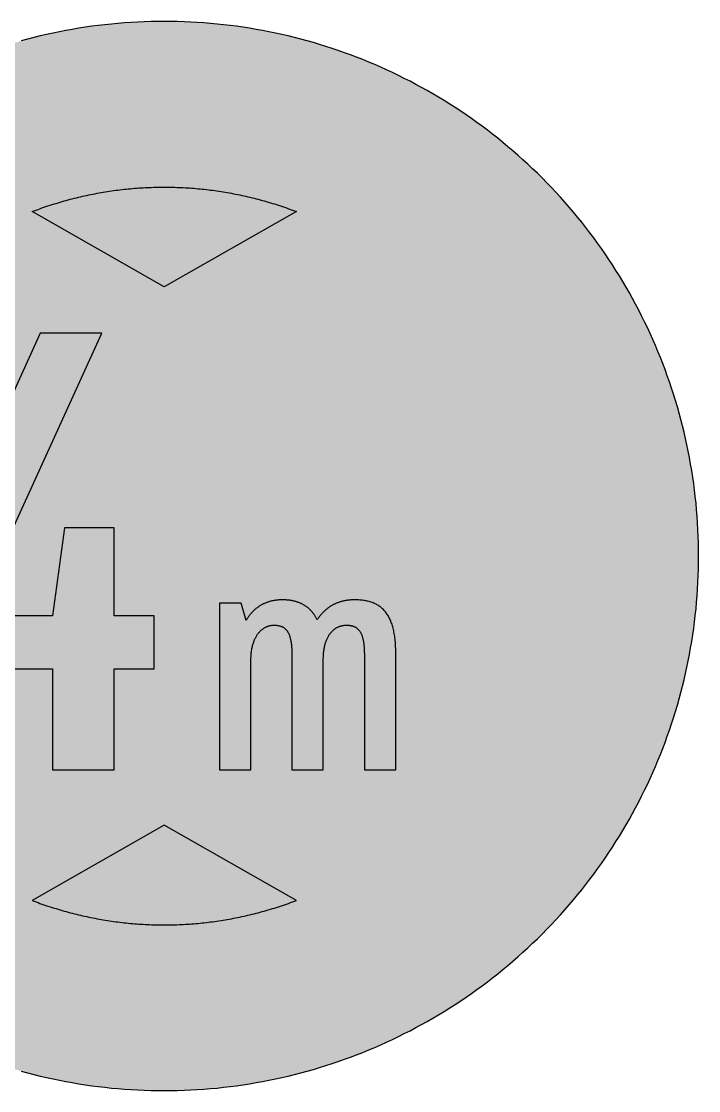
# Model space of a CAD drawing. Header units: millimetres. Extents: x 0 to 212, y 0 to 212.
# Drawn here: x 77.6 to 211.7, y 0.1 to 211.7 of the extents above; entities that cross this region are included whole.
import ezdxf

# ---------------------------------------------------------------- set-up
doc = ezdxf.new("R2010")
doc.units = ezdxf.units.MM

msp = doc.modelspace()

# ---------------------------------------------------------------- hatches: boundary and pattern name
for color, points in [(254, [(211.7189, 105.8869), (211.709, 107.2007), (211.6861, 108.5139), (211.6455, 109.8245), (211.5871, 111.1326), (211.5134, 112.4407), (211.4245, 113.7437), (211.3204, 115.0468), (211.201, 116.3447), (211.0638, 117.6426), (210.9114, 118.9355), (210.7413, 120.2258), (210.5584, 121.5136), (210.3577, 122.7988), (210.1418, 124.079), (209.9107, 125.3566), (209.6643, 126.6292), (209.4027, 127.8992), (209.1258, 129.1641), (208.8337, 130.4239), (208.5264, 131.6812), (208.2038, 132.936), (207.866, 134.1831), (207.5104, 135.4277), (207.1421, 136.6647), (206.7611, 137.8991), (206.3623, 139.1285), (205.9483, 140.3502), (205.5216, 141.5694), (205.0771, 142.781), (204.6199, 143.9901), (204.1474, 145.1915), (203.6623, 146.3853), (203.1619, 147.574), (202.6463, 148.7576), (202.1154, 149.9362), (201.5693, 151.1046), (201.0105, 152.2705), (200.439, 153.4262), (199.8523, 154.5768), (199.2503, 155.7198), (198.6356, 156.8577), (198.0057, 157.9855), (197.3605, 159.1081), (196.7052, 160.2232), (196.0321, 161.3281), (195.3489, 162.4279), (194.6504, 163.5176), (193.9366, 164.6022), (193.2102, 165.6766), (192.471, 166.7434), (191.7167, 167.8), (190.9521, 168.849), (190.1698, 169.8904), (189.3773, 170.9217), (188.5696, 171.9428), (187.7517, 172.9562), (186.9161, 173.9621), (186.0702, 174.9552), (185.2117, 175.9407), (184.338, 176.9161), (183.454, 177.8838), (182.5549, 178.8389), (181.643, 179.7837), (180.721, 180.7185), (179.7837, 181.643), (178.8389, 182.5549), (177.8838, 183.454), (176.9161, 184.338), (175.9407, 185.2117), (174.9552, 186.0702), (173.9621, 186.9161), (172.9562, 187.7492), (171.9428, 188.5696), (170.9217, 189.3773), (169.8904, 190.1698), (168.849, 190.9496), (167.8, 191.7167), (166.7408, 192.471), (165.6766, 193.2102), (164.6022, 193.9366), (163.5176, 194.6504), (162.4279, 195.3489), (161.3281, 196.0321), (160.2232, 196.7052), (159.1081, 197.3631), (157.9855, 198.0057), (156.8577, 198.6356), (155.7198, 199.2503), (154.5768, 199.8523), (153.4262, 200.439), (152.2705, 201.0131), (151.1046, 201.5719), (149.9362, 202.1154), (148.7576, 202.6463), (147.574, 203.1619), (146.3853, 203.6623), (145.1889, 204.15), (143.9875, 204.6199), (142.781, 205.0796), (141.5694, 205.5216), (140.3502, 205.9483), (139.1285, 206.3623), (137.8991, 206.7611), (136.6647, 207.1446), (135.4252, 207.5129), (134.1831, 207.866), (132.9334, 208.2038), (131.6812, 208.5264), (130.4239, 208.8337), (129.1641, 209.1284), (127.8966, 209.4052), (126.6292, 209.6668), (125.3541, 209.9132), (124.0765, 210.1444), (122.7963, 210.3603), (121.5136, 210.5584), (120.2258, 210.7438), (118.9355, 210.9114), (117.6401, 211.0638), (116.3447, 211.201), (115.0468, 211.3229), (113.7437, 211.4271), (112.4382, 211.516), (111.1326, 211.5896), (109.8245, 211.6455), (108.5113, 211.6861), (107.1982, 211.7115), (105.885, 211.7192), (104.5693, 211.7115), (103.2561, 211.6861), (101.9454, 211.6455), (100.6373, 211.5896), (99.3292, 211.516), (98.0262, 211.4271), (96.7232, 211.3229), (95.4253, 211.201), (94.1273, 211.0638), (92.8345, 210.9114), (91.5441, 210.7438), (90.2564, 210.5584), (88.9711, 210.3603), (87.691, 210.1444), (86.4133, 209.9132), (85.1408, 209.6668), (83.8708, 209.4052), (82.6059, 209.1284), (81.346, 208.8337), (80.0887, 208.5264), (78.834, 208.2038), (77.5868, 207.866), (76.3422, 207.5129), (75.1053, 207.1446), (73.8708, 206.7611), (72.6415, 206.3623), (71.4197, 205.9483), (70.2005, 205.5216), (68.9889, 205.0796), (67.7799, 204.6199), (66.5785, 204.15), (65.3847, 203.6623), (64.196, 203.1619), (63.0123, 202.6463), (61.8338, 202.1154), (60.6628, 201.5719), (59.4995, 201.0131), (58.3438, 200.439), (57.1932, 199.8523), (56.0502, 199.2503), (54.9123, 198.6356), (53.7845, 198.0057), (52.6618, 197.3631), (51.5468, 196.7052), (50.4419, 196.0321), (49.342, 195.3489), (48.2524, 194.6504), (47.1678, 193.9366), (46.0934, 193.2102), (45.0266, 192.471), (43.9699, 191.7167), (42.9209, 190.9496), (41.8795, 190.1698), (40.8483, 189.3773), (39.8272, 188.5696), (38.8137, 187.7492), (37.8079, 186.9161), (36.8148, 186.0702), (35.8292, 185.2117), (34.8539, 184.338), (33.8861, 183.454), (32.9311, 182.5549), (31.9862, 181.643), (31.049, 180.7185), (30.1269, 179.7837), (29.2151, 178.8389), (28.3159, 177.8838), (27.432, 176.9161), (26.5582, 175.9407), (25.6997, 174.9552), (24.8539, 173.9621), (24.0208, 172.9562), (23.2004, 171.9428), (22.3926, 170.9217), (21.6002, 169.8904), (20.8204, 168.849), (20.0533, 167.8), (19.2989, 166.7434), (18.5598, 165.6766), (17.8333, 164.6022), (17.1196, 163.5176), (16.4211, 162.4279), (15.7378, 161.3281), (15.0647, 160.2232), (14.4069, 159.1081), (13.7643, 157.9855), (13.1343, 156.8577), (12.5197, 155.7198), (11.9177, 154.5768), (11.3309, 153.4262), (10.7569, 152.2705), (10.1981, 151.1046), (9.6545, 149.9362), (9.1237, 148.7576), (8.6081, 147.574), (8.1077, 146.3853), (7.62, 145.1915), (7.1501, 143.9901), (6.6904, 142.781), (6.2484, 141.5694), (5.8217, 140.3502), (5.4077, 139.1285), (5.0089, 137.8991), (4.6253, 136.6647), (4.257, 135.4277), (3.904, 134.1831), (3.5662, 132.936), (3.2436, 131.6812), (2.9362, 130.4239), (2.6416, 129.1641), (2.3647, 127.8992), (2.1031, 126.6292), (1.8567, 125.3566), (1.6256, 124.079), (1.4097, 122.7988), (1.2116, 121.5136), (1.0262, 120.2258), (0.8585, 118.9355), (0.7061, 117.6426), (0.569, 116.3447), (0.447, 115.0468), (0.3429, 113.7437), (0.254, 112.4407), (0.1803, 111.1326), (0.1245, 109.8245), (0.0838, 108.5139), (0.0584, 107.2007), (0.0508, 105.885), (0.0584, 104.5718), (0.0838, 103.2586), (0.1245, 101.9454), (0.1803, 100.6373), (0.254, 99.3318), (0.3429, 98.0262), (0.447, 96.7232), (0.569, 95.4253), (0.7061, 94.1299), (0.8585, 92.8345), (1.0262, 91.5441), (1.2116, 90.2564), (1.4097, 88.9737), (1.6256, 87.6935), (1.8567, 86.4159), (2.1031, 85.1408), (2.3647, 83.8733), (2.6416, 82.6059), (2.9362, 81.346), (3.2436, 80.0887), (3.5662, 78.8365), (3.904, 77.5868), (4.257, 76.3448), (4.6253, 75.1053), (5.0089, 73.8708), (5.4077, 72.6415), (5.8217, 71.4197), (6.2484, 70.2005), (6.6904, 68.9889), (7.1501, 67.7824), (7.62, 66.581), (8.1077, 65.3847), (8.6081, 64.196), (9.1237, 63.0123), (9.6545, 61.8338), (10.1981, 60.6654), (10.7569, 59.4995), (11.3309, 58.3438), (11.9177, 57.1932), (12.5197, 56.0502), (13.1343, 54.9123), (13.7643, 53.7845), (14.4069, 52.6618), (15.0647, 51.5468), (15.7378, 50.4419), (16.4211, 49.342), (17.1196, 48.2524), (17.8333, 47.1678), (18.5598, 46.0934), (19.2989, 45.0291), (20.0533, 43.9699), (20.8204, 42.9209), (21.6002, 41.8795), (22.3926, 40.8483), (23.2004, 39.8272), (24.0208, 38.8137), (24.8539, 37.8079), (25.6997, 36.8148), (26.5582, 35.8292), (27.432, 34.8539), (28.3159, 33.8861), (29.2151, 32.9311), (30.1269, 31.9862), (31.049, 31.049), (31.9862, 30.1269), (32.9311, 29.2151), (33.8861, 28.3159), (34.8539, 27.432), (35.8292, 26.5582), (36.8148, 25.6997), (37.8079, 24.8539), (38.8137, 24.0182), (39.8272, 23.2004), (40.8483, 22.3926), (41.8795, 21.6002), (42.9209, 20.8178), (43.9699, 20.0533), (45.0266, 19.2989), (46.0934, 18.5598), (47.1678, 17.8333), (48.2524, 17.1196), (49.342, 16.4211), (50.4419, 15.7378), (51.5468, 15.0647), (52.6618, 14.4094), (53.7845, 13.7643), (54.9123, 13.1343), (56.0502, 12.5197), (57.1932, 11.9177), (58.3438, 11.3309), (59.4995, 10.7594), (60.6628, 10.2006), (61.8338, 9.6545), (63.0123, 9.1237), (64.196, 8.6081), (65.3847, 8.1077), (66.5785, 7.6225), (67.7799, 7.1501), (68.9889, 6.6929), (70.2005, 6.2484), (71.4197, 5.8217), (72.6415, 5.4077), (73.8708, 5.0089), (75.1053, 4.6279), (76.3422, 4.2596), (77.5868, 3.904), (78.834, 3.5662), (80.0887, 3.2436), (81.346, 2.9362), (82.6059, 2.6441), (83.8708, 2.3673), (85.1408, 2.1057), (86.4133, 1.8593), (87.691, 1.6281), (88.9711, 1.4122), (90.2564, 1.2116), (91.5441, 1.0287), (92.8345, 0.8585), (94.1273, 0.7061), (95.4253, 0.569), (96.7232, 0.4496), (98.0262, 0.3454), (99.3292, 0.2565), (100.6373, 0.1829), (101.9454, 0.1245), (103.2561, 0.0838), (104.5693, 0.061), (105.885, 0.0533), (107.1982, 0.061), (108.5113, 0.0838), (109.8245, 0.1245), (111.1326, 0.1829), (112.4382, 0.2565), (113.7437, 0.3454), (115.0468, 0.4496), (116.3447, 0.569), (117.6401, 0.7061), (118.9355, 0.8585), (120.2258, 1.0287), (121.5136, 1.2116), (122.7963, 1.4122), (124.0765, 1.6281), (125.3541, 1.8593), (126.6292, 2.1057), (127.8966, 2.3673), (129.1641, 2.6441), (130.4239, 2.9362), (131.6812, 3.2436), (132.9334, 3.5662), (134.1831, 3.904), (135.4252, 4.2596), (136.6647, 4.6279), (137.8991, 5.0089), (139.1285, 5.4077), (140.3502, 5.8217), (141.5694, 6.2484), (142.781, 6.6929), (143.9875, 7.1501), (145.1889, 7.6225), (146.3853, 8.1077), (147.574, 8.6081), (148.7576, 9.1237), (149.9362, 9.6545), (151.1046, 10.2006), (152.2705, 10.7594), (153.4262, 11.3309), (154.5768, 11.9177), (155.7198, 12.5197), (156.8577, 13.1343), (157.9855, 13.7643), (159.1081, 14.4094), (160.2232, 15.0647), (161.3281, 15.7378), (162.4279, 16.4211), (163.5176, 17.1196), (164.6022, 17.8333), (165.6766, 18.5598), (166.7408, 19.2989), (167.8, 20.0533), (168.849, 20.8178), (169.8904, 21.6002), (170.9217, 22.3926), (171.9428, 23.2004), (172.9562, 24.0182), (173.9621, 24.8539), (174.9552, 25.6997), (175.9407, 26.5582), (176.9161, 27.432), (177.8838, 28.3159), (178.8389, 29.2151), (179.7837, 30.1269), (180.721, 31.049), (181.643, 31.9862), (182.5549, 32.9311), (183.454, 33.8861), (184.338, 34.8539), (185.2117, 35.8292), (186.0702, 36.8148), (186.9161, 37.8079), (187.7517, 38.8137), (188.5696, 39.8272), (189.3773, 40.8483), (190.1698, 41.8795), (190.9521, 42.9209), (191.7167, 43.9699), (192.471, 45.0291), (193.2102, 46.0934), (193.9366, 47.1678), (194.6504, 48.2524), (195.3489, 49.342), (196.0321, 50.4419), (196.7052, 51.5468), (197.3605, 52.6618), (198.0057, 53.7845), (198.6356, 54.9123), (199.2503, 56.0502), (199.8523, 57.1932), (200.439, 58.3438), (201.0105, 59.4995), (201.5693, 60.6654), (202.1154, 61.8338), (202.6463, 63.0123), (203.1619, 64.196), (203.6623, 65.3847), (204.1474, 66.581), (204.6199, 67.7824), (205.0771, 68.9889), (205.5216, 70.2005), (205.9483, 71.4197), (206.3623, 72.6415), (206.7611, 73.8708), (207.1421, 75.1053), (207.5104, 76.3448), (207.866, 77.5868), (208.2038, 78.8365), (208.5264, 80.0887), (208.8337, 81.346), (209.1258, 82.6059), (209.4027, 83.8733), (209.6643, 85.1408), (209.9107, 86.4159), (210.1418, 87.6935), (210.3577, 88.9737), (210.5584, 90.2564), (210.7413, 91.5441), (210.9114, 92.8345), (211.0638, 94.1299), (211.201, 95.4253), (211.3204, 96.7232), (211.4245, 98.0262), (211.5134, 99.3318), (211.5871, 100.6373), (211.6455, 101.9454), (211.6861, 103.2586), (211.709, 104.5718), (211.7166, 105.885)]), (59, [(105.8855, 159.2005), (79.7168, 174.0613), (80.1065, 174.2084), (80.5002, 174.3558), (80.8939, 174.5005), (81.2876, 174.6428), (81.6813, 174.7825), (82.0776, 174.9196), (82.4738, 175.0568), (82.87, 175.1889), (83.2688, 175.321), (83.6676, 175.448), (84.0664, 175.575), (84.4652, 175.6994), (84.8665, 175.8188), (85.2653, 175.9382), (85.6691, 176.055), (86.0704, 176.1719), (86.4718, 176.2836), (86.8756, 176.3928), (87.2795, 176.4995), (87.6833, 176.6062), (88.0897, 176.7078), (88.4936, 176.8094), (88.9, 176.9085), (89.3064, 177.005), (89.7153, 177.0964), (90.1217, 177.1879), (90.5307, 177.2768), (90.9396, 177.3657), (91.3486, 177.4495), (91.7575, 177.5308), (92.1664, 177.6095), (92.5779, 177.6882), (92.9869, 177.7619), (93.3983, 177.8356), (93.8098, 177.9067), (94.2238, 177.9727), (94.6353, 178.0388), (95.0493, 178.1023), (95.4608, 178.1632), (95.8748, 178.2216), (96.2889, 178.2775), (96.7029, 178.3309), (97.1169, 178.3817), (97.5335, 178.4325), (97.9475, 178.4782), (98.364, 178.5214), (98.7806, 178.5645), (99.1946, 178.6026), (99.6112, 178.6407), (100.0277, 178.6763), (100.4468, 178.7068), (100.8634, 178.7373), (101.28, 178.7652), (101.6991, 178.7906), (102.1156, 178.8135), (102.5347, 178.8338), (102.9513, 178.8516), (103.3704, 178.8668), (103.7895, 178.8795), (104.2086, 178.8922), (104.6277, 178.8998), (105.0468, 178.9049), (105.4659, 178.91), (105.885, 178.91), (106.3041, 178.91), (106.7232, 178.9049), (107.1423, 178.8998), (107.5614, 178.8922), (107.9805, 178.8795), (108.3996, 178.8668), (108.8161, 178.8516), (109.2352, 178.8338), (109.6543, 178.8135), (110.0709, 178.7906), (110.49, 178.7652), (110.9066, 178.7373), (111.3231, 178.7068), (111.7397, 178.6763), (112.1562, 178.6407), (112.5728, 178.6026), (112.9894, 178.5645), (113.4059, 178.5214), (113.8225, 178.4782), (114.2365, 178.4325), (114.6505, 178.3817), (115.0671, 178.3309), (115.4811, 178.2775), (115.8951, 178.2216), (116.3091, 178.1632), (116.7206, 178.1023), (117.1346, 178.0388), (117.5461, 177.9727), (117.9601, 177.9067), (118.3716, 177.8356), (118.7831, 177.7619), (119.192, 177.6882), (119.6035, 177.6095), (120.0125, 177.5308), (120.4239, 177.4495), (120.8329, 177.3657), (121.2393, 177.2768), (121.6482, 177.1879), (122.0572, 177.0964), (122.4636, 177.005), (122.87, 176.9085), (123.2764, 176.8094), (123.6802, 176.7078), (124.0866, 176.6062), (124.4905, 176.4995), (124.8943, 176.3928), (125.2982, 176.2836), (125.6995, 176.1719), (126.1034, 176.055), (126.5047, 175.9382), (126.9035, 175.8188), (127.3048, 175.6994), (127.7036, 175.575), (128.1024, 175.448), (128.5011, 175.321), (128.8999, 175.1889), (129.2962, 175.0568), (129.6924, 174.9196), (130.0886, 174.7825), (130.4823, 174.6428), (130.876, 174.5005), (131.2697, 174.3558), (131.6634, 174.2084), (132.0546, 174.0611)]), (59, [(103.911, 83.5558), (103.911, 94.0509), (96.0078, 94.0509), (96.0078, 111.4594), (86.13, 111.4594), (83.7847, 94.0509), (67.9799, 94.0509), (93.5383, 149.9842), (81.3153, 149.9842), (56.4967, 95.2856), (56.4967, 83.5558), (83.7847, 83.5558), (83.7847, 63.5536), (96.0078, 63.5536), (96.0078, 83.5558)]), (59, [(137.396, 63.5536), (137.396, 85.3334), (137.3962, 85.5853), (137.4013, 85.8317), (137.4115, 86.073), (137.4242, 86.3092), (137.4419, 86.5378), (137.4623, 86.7639), (137.4851, 86.9823), (137.5131, 87.1957), (137.5435, 87.4014), (137.5766, 87.6046), (137.6147, 87.8002), (137.6528, 87.9932), (137.6959, 88.1786), (137.7417, 88.3615), (137.7899, 88.5368), (137.8407, 88.707), (137.8941, 88.8746), (137.9525, 89.0346), (138.0109, 89.1921), (138.0719, 89.342), (138.1354, 89.4893), (138.2014, 89.6315), (138.27, 89.7687), (138.3386, 89.9008), (138.4122, 90.0303), (138.4859, 90.1548), (138.5621, 90.2741), (138.6383, 90.3884), (138.7196, 90.5002), (138.8008, 90.6069), (138.8821, 90.711), (138.9659, 90.8101), (139.0523, 90.9041), (139.1387, 90.9955), (139.2276, 91.0819), (139.3165, 91.1657), (139.4079, 91.2444), (139.4968, 91.3206), (139.5908, 91.3917), (139.6822, 91.4603), (139.7762, 91.5264), (139.8727, 91.5873), (139.9667, 91.6457), (140.0632, 91.6991), (140.1597, 91.7524), (140.2563, 91.8007), (140.3528, 91.8439), (140.4493, 91.887), (140.5458, 91.9251), (140.6423, 91.9632), (140.7414, 91.9963), (140.8379, 92.0267), (140.9344, 92.0521), (141.031, 92.0775), (141.1275, 92.1004), (141.224, 92.1207), (141.318, 92.136), (141.4145, 92.1512), (141.5085, 92.1639), (141.6025, 92.1741), (141.6939, 92.1817), (141.7853, 92.1868), (141.8768, 92.1893), (141.9682, 92.1893), (142.0774, 92.1893), (142.1841, 92.1868), (142.2908, 92.1817), (142.3949, 92.1766), (142.4965, 92.1664), (142.5981, 92.1563), (142.6972, 92.1436), (142.7937, 92.1283), (142.8902, 92.1131), (142.9842, 92.0928), (143.0782, 92.0725), (143.1671, 92.0471), (143.256, 92.0217), (143.3449, 91.9937), (143.4313, 91.9607), (143.5151, 91.9277), (143.5964, 91.8921), (143.6776, 91.8515), (143.7564, 91.8108), (143.8326, 91.7651), (143.9088, 91.7169), (143.9824, 91.6661), (144.0536, 91.6127), (144.1247, 91.5568), (144.1933, 91.4984), (144.2618, 91.4349), (144.3253, 91.3689), (144.3888, 91.3003), (144.4523, 91.2292), (144.5108, 91.153), (144.5692, 91.0742), (144.6276, 90.9904), (144.6809, 90.9066), (144.7343, 90.8152), (144.7851, 90.7237), (144.8359, 90.6272), (144.8841, 90.5256), (144.9299, 90.4215), (144.9756, 90.3148), (145.0188, 90.203), (145.0594, 90.0862), (145.0975, 89.9668), (145.1356, 89.8423), (145.1712, 89.7153), (145.2067, 89.5833), (145.2397, 89.4486), (145.2702, 89.3064), (145.2982, 89.1616), (145.3261, 89.0143), (145.3515, 88.8594), (145.3744, 88.7019), (145.3972, 88.5393), (145.4175, 88.3742), (145.4353, 88.2015), (145.4531, 88.0262), (145.4683, 87.8459), (145.481, 87.6579), (145.4912, 87.4674), (145.5014, 87.2719), (145.509, 87.0737), (145.5166, 86.868), (145.5191, 86.6572), (145.5217, 86.4413), (145.5242, 86.2203), (145.5251, 63.5536), (151.7467, 63.5536), (151.7467, 86.5392), (151.7447, 86.8832), (151.7371, 87.2211), (151.7294, 87.5563), (151.7167, 87.8815), (151.7015, 88.204), (151.6812, 88.519), (151.6583, 88.8263), (151.6304, 89.1286), (151.5999, 89.4258), (151.5643, 89.7179), (151.5262, 90.0024), (151.4856, 90.2818), (151.4399, 90.5561), (151.3891, 90.8228), (151.3357, 91.0844), (151.2773, 91.3384), (151.2164, 91.5899), (151.1529, 91.8337), (151.0817, 92.0725), (151.0106, 92.3036), (150.9319, 92.5322), (150.8506, 92.7532), (150.7668, 92.9691), (150.6779, 93.1799), (150.5839, 93.3831), (150.4874, 93.5812), (150.3858, 93.7743), (150.2816, 93.9622), (150.1699, 94.1451), (150.0581, 94.3229), (149.9387, 94.4931), (149.8168, 94.6582), (149.6898, 94.8182), (149.5603, 94.9731), (149.4257, 95.123), (149.286, 95.2678), (149.1437, 95.4049), (148.9939, 95.5396), (148.8415, 95.6666), (148.6865, 95.791), (148.524, 95.9079), (148.3589, 96.0196), (148.1887, 96.1263), (148.016, 96.2279), (147.8356, 96.3244), (147.6527, 96.4159), (147.4648, 96.5022), (147.2717, 96.5835), (147.0762, 96.6597), (146.873, 96.7308), (146.6672, 96.7969), (146.4564, 96.8578), (146.2405, 96.9137), (146.0195, 96.967), (145.796, 97.0128), (145.5649, 97.0534), (145.3312, 97.089), (145.0924, 97.1194), (144.8486, 97.1474), (144.5997, 97.1677), (144.3457, 97.1855), (144.0866, 97.1982), (143.8224, 97.2033), (143.5557, 97.2058), (143.416, 97.2058), (143.2763, 97.2033), (143.1366, 97.1982), (142.9995, 97.1931), (142.8623, 97.1855), (142.7251, 97.1753), (142.5905, 97.1626), (142.4534, 97.1499), (142.3187, 97.1347), (142.1841, 97.1169), (142.052, 97.0991), (141.92, 97.0763), (141.7879, 97.0534), (141.6558, 97.0305), (141.5237, 97.0026), (141.3942, 96.9747), (141.2646, 96.9442), (141.1376, 96.9137), (141.0081, 96.8781), (140.8811, 96.8426), (140.7541, 96.8045), (140.6296, 96.7664), (140.5052, 96.7232), (140.3807, 96.68), (140.2588, 96.6343), (140.1343, 96.5886), (140.015, 96.5378), (139.893, 96.487), (139.7737, 96.4336), (139.6543, 96.3778), (139.5374, 96.3219), (139.4181, 96.2609), (139.3038, 96.2), (139.1869, 96.1365), (139.0726, 96.073), (138.9583, 96.0044), (138.8466, 95.9358), (138.7348, 95.8647), (138.623, 95.791), (138.5138, 95.7148), (138.4046, 95.6386), (138.2979, 95.5573), (138.1887, 95.4761), (138.0846, 95.3922), (137.9779, 95.3059), (137.8737, 95.2195), (137.7721, 95.1281), (137.6705, 95.0366), (137.5689, 94.9427), (137.4699, 94.8461), (137.3708, 94.7471), (137.2718, 94.6455), (137.1752, 94.5439), (137.0813, 94.4397), (136.9873, 94.3331), (136.8933, 94.2213), (136.8019, 94.1121), (136.7104, 93.9978), (136.6215, 93.8809), (136.5326, 93.7641), (136.4437, 93.6447), (136.3574, 93.5203), (136.2735, 93.3958), (136.1897, 93.2688), (136.1262, 93.3933), (136.0602, 93.5152), (135.9941, 93.6346), (135.9281, 93.7539), (135.8595, 93.8682), (135.7884, 93.9825), (135.7173, 94.0943), (135.6436, 94.2035), (135.57, 94.3127), (135.4938, 94.4169), (135.4176, 94.521), (135.3388, 94.6226), (135.2575, 94.7217), (135.1763, 94.8207), (135.0924, 94.9173), (135.0086, 95.0087), (134.9223, 95.1001), (134.8359, 95.1916), (134.747, 95.2779), (134.6581, 95.3643), (134.5667, 95.4481), (134.4727, 95.5294), (134.3787, 95.6081), (134.2822, 95.6869), (134.1857, 95.7631), (134.0866, 95.8367), (133.9875, 95.9079), (133.8859, 95.979), (133.7843, 96.045), (133.6777, 96.1111), (133.5735, 96.1771), (133.4668, 96.2381), (133.3576, 96.299), (133.2484, 96.3549), (133.1366, 96.4133), (133.0223, 96.4667), (132.908, 96.52), (132.7937, 96.5683), (132.6744, 96.6165), (132.5575, 96.6648), (132.4356, 96.708), (132.3137, 96.7511), (132.1918, 96.7918), (132.0673, 96.8299), (131.9403, 96.868), (131.8133, 96.9035), (131.6838, 96.9366), (131.5542, 96.967), (131.4221, 96.995), (131.2875, 97.0229), (131.1529, 97.0483), (131.0183, 97.0712), (130.8786, 97.094), (130.7414, 97.1144), (130.5992, 97.1321), (130.4569, 97.1474), (130.3147, 97.1601), (130.1699, 97.1728), (130.0226, 97.1829), (129.8753, 97.1906), (129.7254, 97.1982), (129.573, 97.2033), (129.4206, 97.2058), (129.2682, 97.2058), (129.1361, 97.2058), (129.0066, 97.2033), (128.8745, 97.1982), (128.745, 97.1931), (128.6154, 97.1855), (128.4859, 97.1753), (128.3564, 97.1652), (128.2268, 97.1525), (128.0973, 97.1372), (127.9703, 97.1194), (127.8433, 97.1017), (127.7137, 97.0813), (127.5867, 97.061), (127.4597, 97.0356), (127.3353, 97.0102), (127.2083, 96.9823), (127.0838, 96.9518), (126.9594, 96.9213), (126.8349, 96.8883), (126.7104, 96.8527), (126.586, 96.8146), (126.4641, 96.7765), (126.3421, 96.7334), (126.2202, 96.6902), (126.1008, 96.6445), (125.9815, 96.5987), (125.8621, 96.5479), (125.7427, 96.4971), (125.6233, 96.4438), (125.5065, 96.3879), (125.3896, 96.3295), (125.2753, 96.2685), (125.1585, 96.2076), (125.0467, 96.1441), (124.9324, 96.078), (124.8207, 96.0095), (124.7089, 95.9383), (124.5972, 95.8647), (124.4879, 95.7885), (124.3787, 95.7123), (124.272, 95.631), (124.1628, 95.5497), (124.0587, 95.4659), (123.952, 95.3795), (123.8479, 95.2906), (123.7463, 95.1992), (123.6447, 95.1052), (123.5431, 95.0087), (123.444, 94.9122), (123.3449, 94.8106), (123.2484, 94.7064), (123.1519, 94.6023), (123.0554, 94.4931), (122.9614, 94.3839), (122.87, 94.2721), (122.7785, 94.1553), (122.6871, 94.0384), (122.5982, 93.9165), (122.5093, 93.7946), (122.4229, 93.6701), (122.3391, 93.5406), (122.2553, 93.411), (122.1715, 93.279), (122.0927, 93.1418), (121.1407, 96.5726), (116.8217, 96.5726), (116.8217, 63.5536), (123.045, 63.5536), (123.045, 84.9517), (123.0452, 85.217), (123.0528, 85.4786), (123.0605, 85.7352), (123.0757, 85.9841), (123.0909, 86.2279), (123.1138, 86.4641), (123.1367, 86.6953), (123.1646, 86.9213), (123.1951, 87.1398), (123.2306, 87.3531), (123.2662, 87.5614), (123.3068, 87.7646), (123.3526, 87.9627), (123.3983, 88.1532), (123.4465, 88.3387), (123.4999, 88.519), (123.5532, 88.6943), (123.6116, 88.8644), (123.6701, 89.0295), (123.7336, 89.1896), (123.7971, 89.3445), (123.8656, 89.4969), (123.9342, 89.6417), (124.0053, 89.7814), (124.079, 89.916), (124.1527, 90.0481), (124.2289, 90.1725), (124.3076, 90.2945), (124.3889, 90.4138), (124.4702, 90.5256), (124.554, 90.6348), (124.6403, 90.739), (124.7267, 90.838), (124.8131, 90.9345), (124.902, 91.026), (124.9909, 91.1123), (125.0823, 91.1962), (125.1737, 91.2749), (125.2677, 91.3511), (125.3592, 91.4248), (125.4531, 91.4908), (125.5497, 91.5568), (125.6436, 91.6178), (125.7402, 91.6762), (125.8367, 91.7296), (125.9332, 91.7804), (126.0272, 91.8286), (126.1237, 91.8718), (126.2202, 91.9124), (126.3167, 91.9505), (126.4133, 91.9861), (126.5098, 92.0166), (126.6063, 92.0471), (126.7028, 92.0725), (126.7968, 92.0953), (126.8908, 92.1156), (126.9848, 92.1334), (127.0787, 92.1487), (127.1702, 92.1614), (127.2616, 92.1715), (127.3505, 92.1817), (127.442, 92.1868), (127.5283, 92.1893), (127.6172, 92.1893), (127.7264, 92.1893), (127.8331, 92.1868), (127.9398, 92.1817), (128.0439, 92.1766), (128.1455, 92.1664), (128.2471, 92.1563), (128.3462, 92.1436), (128.4427, 92.1283), (128.5392, 92.1131), (128.6332, 92.0928), (128.7247, 92.0725), (128.8161, 92.0471), (128.905, 92.0217), (128.9939, 91.9937), (129.0777, 91.9607), (129.1615, 91.9277), (129.2454, 91.8921), (129.3266, 91.8515), (129.4054, 91.8108), (129.4816, 91.7651), (129.5578, 91.7169), (129.6314, 91.6661), (129.7026, 91.6127), (129.7737, 91.5568), (129.8423, 91.4984), (129.9083, 91.4349), (129.9743, 91.3689), (130.0378, 91.3003), (130.0988, 91.2292), (130.1598, 91.153), (130.2182, 91.0742), (130.2741, 90.9904), (130.3299, 90.9066), (130.3833, 90.8152), (130.4341, 90.7237), (130.4849, 90.6272), (130.5331, 90.5256), (130.5789, 90.4215), (130.622, 90.3148), (130.6652, 90.203), (130.7059, 90.0862), (130.7465, 89.9668), (130.7846, 89.8423), (130.8202, 89.7153), (130.8532, 89.5833), (130.8862, 89.4486), (130.9167, 89.3064), (130.9472, 89.1616), (130.9726, 89.0143), (130.998, 88.8594), (131.0234, 88.7019), (131.0437, 88.5393), (131.064, 88.3742), (131.0843, 88.2015), (131.0996, 88.0262), (131.1148, 87.8459), (131.1275, 87.6579), (131.1402, 87.4674), (131.1504, 87.2719), (131.158, 87.0737), (131.1631, 86.868), (131.1681, 86.6572), (131.1707, 86.4413), (131.1707, 86.2203), (131.1727, 63.5536)]), (59, [(105.8855, 52.572), (79.7168, 37.7112), (80.1065, 37.5615), (80.5002, 37.4142), (80.8939, 37.2694), (81.2876, 37.1272), (81.6813, 36.9875), (82.0776, 36.8503), (82.4738, 36.7132), (82.87, 36.5811), (83.2688, 36.4515), (83.6676, 36.322), (84.0664, 36.195), (84.4652, 36.0731), (84.8665, 35.9512), (85.2653, 35.8318), (85.6691, 35.7149), (86.0704, 35.6006), (86.4718, 35.4889), (86.8756, 35.3771), (87.2795, 35.2704), (87.6833, 35.1638), (88.0897, 35.0622), (88.4936, 34.9606), (88.9, 34.864), (89.3064, 34.7675), (89.7153, 34.6735), (90.1217, 34.5821), (90.5307, 34.4932), (90.9396, 34.4068), (91.3486, 34.323), (91.7575, 34.2392), (92.1664, 34.1605), (92.5779, 34.0843), (92.9869, 34.0081), (93.3983, 33.9369), (93.8098, 33.8658), (94.2238, 33.7972), (94.6353, 33.7312), (95.0493, 33.6702), (95.4608, 33.6093), (95.8748, 33.5509), (96.2889, 33.495), (96.7029, 33.4391), (97.1169, 33.3883), (97.5335, 33.34), (97.9475, 33.2943), (98.364, 33.2486), (98.7806, 33.208), (99.1946, 33.1673), (99.6112, 33.1318), (100.0277, 33.0962), (100.4468, 33.0632), (100.8634, 33.0327), (101.28, 33.0048), (101.6991, 32.9819), (102.1156, 32.959), (102.5347, 32.9387), (102.9513, 32.9184), (103.3704, 32.9032), (103.7895, 32.8905), (104.2086, 32.8803), (104.6277, 32.8727), (105.0468, 32.8651), (105.4659, 32.8625), (105.885, 32.86), (106.3041, 32.8625), (106.7232, 32.8651), (107.1423, 32.8727), (107.5614, 32.8803), (107.9805, 32.8905), (108.3996, 32.9032), (108.8161, 32.9184), (109.2352, 32.9387), (109.6543, 32.959), (110.0709, 32.9819), (110.49, 33.0048), (110.9066, 33.0327), (111.3231, 33.0632), (111.7397, 33.0962), (112.1562, 33.1318), (112.5728, 33.1673), (112.9894, 33.208), (113.4059, 33.2486), (113.8225, 33.2943), (114.2365, 33.34), (114.6505, 33.3883), (115.0671, 33.4391), (115.4811, 33.495), (115.8951, 33.5509), (116.3091, 33.6093), (116.7206, 33.6702), (117.1346, 33.7312), (117.5461, 33.7972), (117.9601, 33.8658), (118.3716, 33.9369), (118.7831, 34.0081), (119.192, 34.0843), (119.6035, 34.1605), (120.0125, 34.2392), (120.4239, 34.323), (120.8329, 34.4068), (121.2393, 34.4932), (121.6482, 34.5821), (122.0572, 34.6735), (122.4636, 34.7675), (122.87, 34.864), (123.2764, 34.9606), (123.6802, 35.0622), (124.0866, 35.1638), (124.4905, 35.2704), (124.8943, 35.3771), (125.2982, 35.4889), (125.6995, 35.6006), (126.1034, 35.7149), (126.5047, 35.8318), (126.9035, 35.9512), (127.3048, 36.0731), (127.7036, 36.195), (128.1024, 36.322), (128.5011, 36.4515), (128.8999, 36.5811), (129.2962, 36.7132), (129.6924, 36.8503), (130.0886, 36.9875), (130.4823, 37.1272), (130.876, 37.2694), (131.2697, 37.4142), (131.6634, 37.5615), (132.0546, 37.7088)])]:
    msp.add_hatch(color=color).paths.add_polyline_path(points)

# ---------------------------------------------------------------- linework, layer by layer
at = {"color": 254}
for points in [[(211.7189, 105.8869), (211.709, 107.2007), (211.6861, 108.5139), (211.6455, 109.8245), (211.5871, 111.1326), (211.5134, 112.4407), (211.4245, 113.7437), (211.3204, 115.0468), (211.201, 116.3447), (211.0638, 117.6426), (210.9114, 118.9355), (210.7413, 120.2258), (210.5584, 121.5136), (210.3577, 122.7988), (210.1418, 124.079), (209.9107, 125.3566), (209.6643, 126.6292), (209.4027, 127.8992), (209.1258, 129.1641), (208.8337, 130.4239), (208.5264, 131.6812), (208.2038, 132.936), (207.866, 134.1831), (207.5104, 135.4277), (207.1421, 136.6647), (206.7611, 137.8991), (206.3623, 139.1285), (205.9483, 140.3502), (205.5216, 141.5694), (205.0771, 142.781), (204.6199, 143.9901), (204.1474, 145.1915), (203.6623, 146.3853), (203.1619, 147.574), (202.6463, 148.7576), (202.1154, 149.9362), (201.5693, 151.1046), (201.0105, 152.2705), (200.439, 153.4262), (199.8523, 154.5768), (199.2503, 155.7198), (198.6356, 156.8577), (198.0057, 157.9855), (197.3605, 159.1081), (196.7052, 160.2232), (196.0321, 161.3281), (195.3489, 162.4279), (194.6504, 163.5176), (193.9366, 164.6022), (193.2102, 165.6766), (192.471, 166.7434), (191.7167, 167.8), (190.9521, 168.849), (190.1698, 169.8904), (189.3773, 170.9217), (188.5696, 171.9428), (187.7517, 172.9562), (186.9161, 173.9621), (186.0702, 174.9552), (185.2117, 175.9407), (184.338, 176.9161), (183.454, 177.8838), (182.5549, 178.8389), (181.643, 179.7837), (180.721, 180.7185), (179.7837, 181.643), (178.8389, 182.5549), (177.8838, 183.454), (176.9161, 184.338), (175.9407, 185.2117), (174.9552, 186.0702), (173.9621, 186.9161), (172.9562, 187.7492), (171.9428, 188.5696), (170.9217, 189.3773), (169.8904, 190.1698), (168.849, 190.9496), (167.8, 191.7167), (166.7408, 192.471), (165.6766, 193.2102), (164.6022, 193.9366), (163.5176, 194.6504), (162.4279, 195.3489), (161.3281, 196.0321), (160.2232, 196.7052), (159.1081, 197.3631), (157.9855, 198.0057), (156.8577, 198.6356), (155.7198, 199.2503), (154.5768, 199.8523), (153.4262, 200.439), (152.2705, 201.0131), (151.1046, 201.5719), (149.9362, 202.1154), (148.7576, 202.6463), (147.574, 203.1619), (146.3853, 203.6623), (145.1889, 204.15), (143.9875, 204.6199), (142.781, 205.0796), (141.5694, 205.5216), (140.3502, 205.9483), (139.1285, 206.3623), (137.8991, 206.7611), (136.6647, 207.1446), (135.4252, 207.5129), (134.1831, 207.866), (132.9334, 208.2038), (131.6812, 208.5264), (130.4239, 208.8337), (129.1641, 209.1284), (127.8966, 209.4052), (126.6292, 209.6668), (125.3541, 209.9132), (124.0765, 210.1444), (122.7963, 210.3603), (121.5136, 210.5584), (120.2258, 210.7438), (118.9355, 210.9114), (117.6401, 211.0638), (116.3447, 211.201), (115.0468, 211.3229), (113.7437, 211.4271), (112.4382, 211.516), (111.1326, 211.5896), (109.8245, 211.6455), (108.5113, 211.6861), (107.1982, 211.7115), (105.885, 211.7192), (104.5693, 211.7115), (103.2561, 211.6861), (101.9454, 211.6455), (100.6373, 211.5896), (99.3292, 211.516), (98.0262, 211.4271), (96.7232, 211.3229), (95.4253, 211.201), (94.1273, 211.0638), (92.8345, 210.9114), (91.5441, 210.7438), (90.2564, 210.5584), (88.9711, 210.3603), (87.691, 210.1444), (86.4133, 209.9132), (85.1408, 209.6668), (83.8708, 209.4052), (82.6059, 209.1284), (81.346, 208.8337), (80.0887, 208.5264), (78.834, 208.2038), (77.5868, 207.866)], [(77.5868, 3.904), (78.834, 3.5662), (80.0887, 3.2436), (81.346, 2.9362), (82.6059, 2.6441), (83.8708, 2.3673), (85.1408, 2.1057), (86.4133, 1.8593), (87.691, 1.6281), (88.9711, 1.4122), (90.2564, 1.2116), (91.5441, 1.0287), (92.8345, 0.8585), (94.1273, 0.7061), (95.4253, 0.569), (96.7232, 0.4496), (98.0262, 0.3454), (99.3292, 0.2565), (100.6373, 0.1829), (101.9454, 0.1245), (103.2561, 0.0838), (104.5693, 0.061), (105.885, 0.0533), (107.1982, 0.061), (108.5113, 0.0838), (109.8245, 0.1245), (111.1326, 0.1829), (112.4382, 0.2565), (113.7437, 0.3454), (115.0468, 0.4496), (116.3447, 0.569), (117.6401, 0.7061), (118.9355, 0.8585), (120.2258, 1.0287), (121.5136, 1.2116), (122.7963, 1.4122), (124.0765, 1.6281), (125.3541, 1.8593), (126.6292, 2.1057), (127.8966, 2.3673), (129.1641, 2.6441), (130.4239, 2.9362), (131.6812, 3.2436), (132.9334, 3.5662), (134.1831, 3.904), (135.4252, 4.2596), (136.6647, 4.6279), (137.8991, 5.0089), (139.1285, 5.4077), (140.3502, 5.8217), (141.5694, 6.2484), (142.781, 6.6929), (143.9875, 7.1501), (145.1889, 7.6225), (146.3853, 8.1077), (147.574, 8.6081), (148.7576, 9.1237), (149.9362, 9.6545), (151.1046, 10.2006), (152.2705, 10.7594), (153.4262, 11.3309), (154.5768, 11.9177), (155.7198, 12.5197), (156.8577, 13.1343), (157.9855, 13.7643), (159.1081, 14.4094), (160.2232, 15.0647), (161.3281, 15.7378), (162.4279, 16.4211), (163.5176, 17.1196), (164.6022, 17.8333), (165.6766, 18.5598), (166.7408, 19.2989), (167.8, 20.0533), (168.849, 20.8178), (169.8904, 21.6002), (170.9217, 22.3926), (171.9428, 23.2004), (172.9562, 24.0182), (173.9621, 24.8539), (174.9552, 25.6997), (175.9407, 26.5582), (176.9161, 27.432), (177.8838, 28.3159), (178.8389, 29.2151), (179.7837, 30.1269), (180.721, 31.049), (181.643, 31.9862), (182.5549, 32.9311), (183.454, 33.8861), (184.338, 34.8539), (185.2117, 35.8292), (186.0702, 36.8148), (186.9161, 37.8079), (187.7517, 38.8137), (188.5696, 39.8272), (189.3773, 40.8483), (190.1698, 41.8795), (190.9521, 42.9209), (191.7167, 43.9699), (192.471, 45.0291), (193.2102, 46.0934), (193.9366, 47.1678), (194.6504, 48.2524), (195.3489, 49.342), (196.0321, 50.4419), (196.7052, 51.5468), (197.3605, 52.6618), (198.0057, 53.7845), (198.6356, 54.9123), (199.2503, 56.0502), (199.8523, 57.1932), (200.439, 58.3438), (201.0105, 59.4995), (201.5693, 60.6654), (202.1154, 61.8338), (202.6463, 63.0123), (203.1619, 64.196), (203.6623, 65.3847), (204.1474, 66.581), (204.6199, 67.7824), (205.0771, 68.9889), (205.5216, 70.2005), (205.9483, 71.4197), (206.3623, 72.6415), (206.7611, 73.8708), (207.1421, 75.1053), (207.5104, 76.3448), (207.866, 77.5868), (208.2038, 78.8365), (208.5264, 80.0887), (208.8337, 81.346), (209.1258, 82.6059), (209.4027, 83.8733), (209.6643, 85.1408), (209.9107, 86.4159), (210.1418, 87.6935), (210.3577, 88.9737), (210.5584, 90.2564), (210.7413, 91.5441), (210.9114, 92.8345), (211.0638, 94.1299), (211.201, 95.4253), (211.3204, 96.7232), (211.4245, 98.0262), (211.5134, 99.3318), (211.5871, 100.6373), (211.6455, 101.9454), (211.6861, 103.2586), (211.709, 104.5718), (211.7166, 105.885), (211.7189, 105.8869)]]:
    msp.add_lwpolyline(points, dxfattribs=at)
at = {"color": 59}
for points in [[(105.8855, 159.2005), (79.7168, 174.0613), (80.1065, 174.2084), (80.5002, 174.3558), (80.8939, 174.5005), (81.2876, 174.6428), (81.6813, 174.7825), (82.0776, 174.9196), (82.4738, 175.0568), (82.87, 175.1889), (83.2688, 175.321), (83.6676, 175.448), (84.0664, 175.575), (84.4652, 175.6994), (84.8665, 175.8188), (85.2653, 175.9382), (85.6691, 176.055), (86.0704, 176.1719), (86.4718, 176.2836), (86.8756, 176.3928), (87.2795, 176.4995), (87.6833, 176.6062), (88.0897, 176.7078), (88.4936, 176.8094), (88.9, 176.9085), (89.3064, 177.005), (89.7153, 177.0964), (90.1217, 177.1879), (90.5307, 177.2768), (90.9396, 177.3657), (91.3486, 177.4495), (91.7575, 177.5308), (92.1664, 177.6095), (92.5779, 177.6882), (92.9869, 177.7619), (93.3983, 177.8356), (93.8098, 177.9067), (94.2238, 177.9727), (94.6353, 178.0388), (95.0493, 178.1023), (95.4608, 178.1632), (95.8748, 178.2216), (96.2889, 178.2775), (96.7029, 178.3309), (97.1169, 178.3817), (97.5335, 178.4325), (97.9475, 178.4782), (98.364, 178.5214), (98.7806, 178.5645), (99.1946, 178.6026), (99.6112, 178.6407), (100.0277, 178.6763), (100.4468, 178.7068), (100.8634, 178.7373), (101.28, 178.7652), (101.6991, 178.7906), (102.1156, 178.8135), (102.5347, 178.8338), (102.9513, 178.8516), (103.3704, 178.8668), (103.7895, 178.8795), (104.2086, 178.8922), (104.6277, 178.8998), (105.0468, 178.9049), (105.4659, 178.91), (105.885, 178.91), (106.3041, 178.91), (106.7232, 178.9049), (107.1423, 178.8998), (107.5614, 178.8922), (107.9805, 178.8795), (108.3996, 178.8668), (108.8161, 178.8516), (109.2352, 178.8338), (109.6543, 178.8135), (110.0709, 178.7906), (110.49, 178.7652), (110.9066, 178.7373), (111.3231, 178.7068), (111.7397, 178.6763), (112.1562, 178.6407), (112.5728, 178.6026), (112.9894, 178.5645), (113.4059, 178.5214), (113.8225, 178.4782), (114.2365, 178.4325), (114.6505, 178.3817), (115.0671, 178.3309), (115.4811, 178.2775), (115.8951, 178.2216), (116.3091, 178.1632), (116.7206, 178.1023), (117.1346, 178.0388), (117.5461, 177.9727), (117.9601, 177.9067), (118.3716, 177.8356), (118.7831, 177.7619), (119.192, 177.6882), (119.6035, 177.6095), (120.0125, 177.5308), (120.4239, 177.4495), (120.8329, 177.3657), (121.2393, 177.2768), (121.6482, 177.1879), (122.0572, 177.0964), (122.4636, 177.005), (122.87, 176.9085), (123.2764, 176.8094), (123.6802, 176.7078), (124.0866, 176.6062), (124.4905, 176.4995), (124.8943, 176.3928), (125.2982, 176.2836), (125.6995, 176.1719), (126.1034, 176.055), (126.5047, 175.9382), (126.9035, 175.8188), (127.3048, 175.6994), (127.7036, 175.575), (128.1024, 175.448), (128.5011, 175.321), (128.8999, 175.1889), (129.2962, 175.0568), (129.6924, 174.9196), (130.0886, 174.7825), (130.4823, 174.6428), (130.876, 174.5005), (131.2697, 174.3558), (131.6634, 174.2084), (132.0546, 174.0611), (105.8855, 159.2005)], [(103.911, 83.5558), (103.911, 94.0509), (96.0078, 94.0509), (96.0078, 111.4594), (86.13, 111.4594), (83.7847, 94.0509), (67.9799, 94.0509), (93.5383, 149.9842), (81.3153, 149.9842), (56.4967, 95.2856), (56.4967, 83.5558), (83.7847, 83.5558), (83.7847, 63.5536), (96.0078, 63.5536), (96.0078, 83.5558), (103.911, 83.5558)], [(137.396, 63.5536), (137.396, 85.3334), (137.3962, 85.5853), (137.4013, 85.8317), (137.4115, 86.073), (137.4242, 86.3092), (137.4419, 86.5378), (137.4623, 86.7639), (137.4851, 86.9823), (137.5131, 87.1957), (137.5435, 87.4014), (137.5766, 87.6046), (137.6147, 87.8002), (137.6528, 87.9932), (137.6959, 88.1786), (137.7417, 88.3615), (137.7899, 88.5368), (137.8407, 88.707), (137.8941, 88.8746), (137.9525, 89.0346), (138.0109, 89.1921), (138.0719, 89.342), (138.1354, 89.4893), (138.2014, 89.6315), (138.27, 89.7687), (138.3386, 89.9008), (138.4122, 90.0303), (138.4859, 90.1548), (138.5621, 90.2741), (138.6383, 90.3884), (138.7196, 90.5002), (138.8008, 90.6069), (138.8821, 90.711), (138.9659, 90.8101), (139.0523, 90.9041), (139.1387, 90.9955), (139.2276, 91.0819), (139.3165, 91.1657), (139.4079, 91.2444), (139.4968, 91.3206), (139.5908, 91.3917), (139.6822, 91.4603), (139.7762, 91.5264), (139.8727, 91.5873), (139.9667, 91.6457), (140.0632, 91.6991), (140.1597, 91.7524), (140.2563, 91.8007), (140.3528, 91.8439), (140.4493, 91.887), (140.5458, 91.9251), (140.6423, 91.9632), (140.7414, 91.9963), (140.8379, 92.0267), (140.9344, 92.0521), (141.031, 92.0775), (141.1275, 92.1004), (141.224, 92.1207), (141.318, 92.136), (141.4145, 92.1512), (141.5085, 92.1639), (141.6025, 92.1741), (141.6939, 92.1817), (141.7853, 92.1868), (141.8768, 92.1893), (141.9682, 92.1893), (142.0774, 92.1893), (142.1841, 92.1868), (142.2908, 92.1817), (142.3949, 92.1766), (142.4965, 92.1664), (142.5981, 92.1563), (142.6972, 92.1436), (142.7937, 92.1283), (142.8902, 92.1131), (142.9842, 92.0928), (143.0782, 92.0725), (143.1671, 92.0471), (143.256, 92.0217), (143.3449, 91.9937), (143.4313, 91.9607), (143.5151, 91.9277), (143.5964, 91.8921), (143.6776, 91.8515), (143.7564, 91.8108), (143.8326, 91.7651), (143.9088, 91.7169), (143.9824, 91.6661), (144.0536, 91.6127), (144.1247, 91.5568), (144.1933, 91.4984), (144.2618, 91.4349), (144.3253, 91.3689), (144.3888, 91.3003), (144.4523, 91.2292), (144.5108, 91.153), (144.5692, 91.0742), (144.6276, 90.9904), (144.6809, 90.9066), (144.7343, 90.8152), (144.7851, 90.7237), (144.8359, 90.6272), (144.8841, 90.5256), (144.9299, 90.4215), (144.9756, 90.3148), (145.0188, 90.203), (145.0594, 90.0862), (145.0975, 89.9668), (145.1356, 89.8423), (145.1712, 89.7153), (145.2067, 89.5833), (145.2397, 89.4486), (145.2702, 89.3064), (145.2982, 89.1616), (145.3261, 89.0143), (145.3515, 88.8594), (145.3744, 88.7019), (145.3972, 88.5393), (145.4175, 88.3742), (145.4353, 88.2015), (145.4531, 88.0262), (145.4683, 87.8459), (145.481, 87.6579), (145.4912, 87.4674), (145.5014, 87.2719), (145.509, 87.0737), (145.5166, 86.868), (145.5191, 86.6572), (145.5217, 86.4413), (145.5242, 86.2203), (145.5251, 63.5536), (151.7467, 63.5536), (151.7467, 86.5392), (151.7447, 86.8832), (151.7371, 87.2211), (151.7294, 87.5563), (151.7167, 87.8815), (151.7015, 88.204), (151.6812, 88.519), (151.6583, 88.8263), (151.6304, 89.1286), (151.5999, 89.4258), (151.5643, 89.7179), (151.5262, 90.0024), (151.4856, 90.2818), (151.4399, 90.5561), (151.3891, 90.8228), (151.3357, 91.0844), (151.2773, 91.3384), (151.2164, 91.5899), (151.1529, 91.8337), (151.0817, 92.0725), (151.0106, 92.3036), (150.9319, 92.5322), (150.8506, 92.7532), (150.7668, 92.9691), (150.6779, 93.1799), (150.5839, 93.3831), (150.4874, 93.5812), (150.3858, 93.7743), (150.2816, 93.9622), (150.1699, 94.1451), (150.0581, 94.3229), (149.9387, 94.4931), (149.8168, 94.6582), (149.6898, 94.8182), (149.5603, 94.9731), (149.4257, 95.123), (149.286, 95.2678), (149.1437, 95.4049), (148.9939, 95.5396), (148.8415, 95.6666), (148.6865, 95.791), (148.524, 95.9079), (148.3589, 96.0196), (148.1887, 96.1263), (148.016, 96.2279), (147.8356, 96.3244), (147.6527, 96.4159), (147.4648, 96.5022), (147.2717, 96.5835), (147.0762, 96.6597), (146.873, 96.7308), (146.6672, 96.7969), (146.4564, 96.8578), (146.2405, 96.9137), (146.0195, 96.967), (145.796, 97.0128), (145.5649, 97.0534), (145.3312, 97.089), (145.0924, 97.1194), (144.8486, 97.1474), (144.5997, 97.1677), (144.3457, 97.1855), (144.0866, 97.1982), (143.8224, 97.2033), (143.5557, 97.2058), (143.416, 97.2058), (143.2763, 97.2033), (143.1366, 97.1982), (142.9995, 97.1931), (142.8623, 97.1855), (142.7251, 97.1753), (142.5905, 97.1626), (142.4534, 97.1499), (142.3187, 97.1347), (142.1841, 97.1169), (142.052, 97.0991), (141.92, 97.0763), (141.7879, 97.0534), (141.6558, 97.0305), (141.5237, 97.0026), (141.3942, 96.9747), (141.2646, 96.9442), (141.1376, 96.9137), (141.0081, 96.8781), (140.8811, 96.8426), (140.7541, 96.8045), (140.6296, 96.7664), (140.5052, 96.7232), (140.3807, 96.68), (140.2588, 96.6343), (140.1343, 96.5886), (140.015, 96.5378), (139.893, 96.487), (139.7737, 96.4336), (139.6543, 96.3778), (139.5374, 96.3219), (139.4181, 96.2609), (139.3038, 96.2), (139.1869, 96.1365), (139.0726, 96.073), (138.9583, 96.0044), (138.8466, 95.9358), (138.7348, 95.8647), (138.623, 95.791), (138.5138, 95.7148), (138.4046, 95.6386), (138.2979, 95.5573), (138.1887, 95.4761), (138.0846, 95.3922), (137.9779, 95.3059), (137.8737, 95.2195), (137.7721, 95.1281), (137.6705, 95.0366), (137.5689, 94.9427), (137.4699, 94.8461), (137.3708, 94.7471), (137.2718, 94.6455), (137.1752, 94.5439), (137.0813, 94.4397), (136.9873, 94.3331), (136.8933, 94.2213), (136.8019, 94.1121), (136.7104, 93.9978), (136.6215, 93.8809), (136.5326, 93.7641), (136.4437, 93.6447), (136.3574, 93.5203), (136.2735, 93.3958), (136.1897, 93.2688), (136.1262, 93.3933), (136.0602, 93.5152), (135.9941, 93.6346), (135.9281, 93.7539), (135.8595, 93.8682), (135.7884, 93.9825), (135.7173, 94.0943), (135.6436, 94.2035), (135.57, 94.3127), (135.4938, 94.4169), (135.4176, 94.521), (135.3388, 94.6226), (135.2575, 94.7217), (135.1763, 94.8207), (135.0924, 94.9173), (135.0086, 95.0087), (134.9223, 95.1001), (134.8359, 95.1916), (134.747, 95.2779), (134.6581, 95.3643), (134.5667, 95.4481), (134.4727, 95.5294), (134.3787, 95.6081), (134.2822, 95.6869), (134.1857, 95.7631), (134.0866, 95.8367), (133.9875, 95.9079), (133.8859, 95.979), (133.7843, 96.045), (133.6777, 96.1111), (133.5735, 96.1771), (133.4668, 96.2381), (133.3576, 96.299), (133.2484, 96.3549), (133.1366, 96.4133), (133.0223, 96.4667), (132.908, 96.52), (132.7937, 96.5683), (132.6744, 96.6165), (132.5575, 96.6648), (132.4356, 96.708), (132.3137, 96.7511), (132.1918, 96.7918), (132.0673, 96.8299), (131.9403, 96.868), (131.8133, 96.9035), (131.6838, 96.9366), (131.5542, 96.967), (131.4221, 96.995), (131.2875, 97.0229), (131.1529, 97.0483), (131.0183, 97.0712), (130.8786, 97.094), (130.7414, 97.1144), (130.5992, 97.1321), (130.4569, 97.1474), (130.3147, 97.1601), (130.1699, 97.1728), (130.0226, 97.1829), (129.8753, 97.1906), (129.7254, 97.1982), (129.573, 97.2033), (129.4206, 97.2058), (129.2682, 97.2058), (129.1361, 97.2058), (129.0066, 97.2033), (128.8745, 97.1982), (128.745, 97.1931), (128.6154, 97.1855), (128.4859, 97.1753), (128.3564, 97.1652), (128.2268, 97.1525), (128.0973, 97.1372), (127.9703, 97.1194), (127.8433, 97.1017), (127.7137, 97.0813), (127.5867, 97.061), (127.4597, 97.0356), (127.3353, 97.0102), (127.2083, 96.9823), (127.0838, 96.9518), (126.9594, 96.9213), (126.8349, 96.8883), (126.7104, 96.8527), (126.586, 96.8146), (126.4641, 96.7765), (126.3421, 96.7334), (126.2202, 96.6902), (126.1008, 96.6445), (125.9815, 96.5987), (125.8621, 96.5479), (125.7427, 96.4971), (125.6233, 96.4438), (125.5065, 96.3879), (125.3896, 96.3295), (125.2753, 96.2685), (125.1585, 96.2076), (125.0467, 96.1441), (124.9324, 96.078), (124.8207, 96.0095), (124.7089, 95.9383), (124.5972, 95.8647), (124.4879, 95.7885), (124.3787, 95.7123), (124.272, 95.631), (124.1628, 95.5497), (124.0587, 95.4659), (123.952, 95.3795), (123.8479, 95.2906), (123.7463, 95.1992), (123.6447, 95.1052), (123.5431, 95.0087), (123.444, 94.9122), (123.3449, 94.8106), (123.2484, 94.7064), (123.1519, 94.6023), (123.0554, 94.4931), (122.9614, 94.3839), (122.87, 94.2721), (122.7785, 94.1553), (122.6871, 94.0384), (122.5982, 93.9165), (122.5093, 93.7946), (122.4229, 93.6701), (122.3391, 93.5406), (122.2553, 93.411), (122.1715, 93.279), (122.0927, 93.1418), (121.1407, 96.5726), (116.8217, 96.5726), (116.8217, 63.5536), (123.045, 63.5536), (123.045, 84.9517), (123.0452, 85.217), (123.0528, 85.4786), (123.0605, 85.7352), (123.0757, 85.9841), (123.0909, 86.2279), (123.1138, 86.4641), (123.1367, 86.6953), (123.1646, 86.9213), (123.1951, 87.1398), (123.2306, 87.3531), (123.2662, 87.5614), (123.3068, 87.7646), (123.3526, 87.9627), (123.3983, 88.1532), (123.4465, 88.3387), (123.4999, 88.519), (123.5532, 88.6943), (123.6116, 88.8644), (123.6701, 89.0295), (123.7336, 89.1896), (123.7971, 89.3445), (123.8656, 89.4969), (123.9342, 89.6417), (124.0053, 89.7814), (124.079, 89.916), (124.1527, 90.0481), (124.2289, 90.1725), (124.3076, 90.2945), (124.3889, 90.4138), (124.4702, 90.5256), (124.554, 90.6348), (124.6403, 90.739), (124.7267, 90.838), (124.8131, 90.9345), (124.902, 91.026), (124.9909, 91.1123), (125.0823, 91.1962), (125.1737, 91.2749), (125.2677, 91.3511), (125.3592, 91.4248), (125.4531, 91.4908), (125.5497, 91.5568), (125.6436, 91.6178), (125.7402, 91.6762), (125.8367, 91.7296), (125.9332, 91.7804), (126.0272, 91.8286), (126.1237, 91.8718), (126.2202, 91.9124), (126.3167, 91.9505), (126.4133, 91.9861), (126.5098, 92.0166), (126.6063, 92.0471), (126.7028, 92.0725), (126.7968, 92.0953), (126.8908, 92.1156), (126.9848, 92.1334), (127.0787, 92.1487), (127.1702, 92.1614), (127.2616, 92.1715), (127.3505, 92.1817), (127.442, 92.1868), (127.5283, 92.1893), (127.6172, 92.1893), (127.7264, 92.1893), (127.8331, 92.1868), (127.9398, 92.1817), (128.0439, 92.1766), (128.1455, 92.1664), (128.2471, 92.1563), (128.3462, 92.1436), (128.4427, 92.1283), (128.5392, 92.1131), (128.6332, 92.0928), (128.7247, 92.0725), (128.8161, 92.0471), (128.905, 92.0217), (128.9939, 91.9937), (129.0777, 91.9607), (129.1615, 91.9277), (129.2454, 91.8921), (129.3266, 91.8515), (129.4054, 91.8108), (129.4816, 91.7651), (129.5578, 91.7169), (129.6314, 91.6661), (129.7026, 91.6127), (129.7737, 91.5568), (129.8423, 91.4984), (129.9083, 91.4349), (129.9743, 91.3689), (130.0378, 91.3003), (130.0988, 91.2292), (130.1598, 91.153), (130.2182, 91.0742), (130.2741, 90.9904), (130.3299, 90.9066), (130.3833, 90.8152), (130.4341, 90.7237), (130.4849, 90.6272), (130.5331, 90.5256), (130.5789, 90.4215), (130.622, 90.3148), (130.6652, 90.203), (130.7059, 90.0862), (130.7465, 89.9668), (130.7846, 89.8423), (130.8202, 89.7153), (130.8532, 89.5833), (130.8862, 89.4486), (130.9167, 89.3064), (130.9472, 89.1616), (130.9726, 89.0143), (130.998, 88.8594), (131.0234, 88.7019), (131.0437, 88.5393), (131.064, 88.3742), (131.0843, 88.2015), (131.0996, 88.0262), (131.1148, 87.8459), (131.1275, 87.6579), (131.1402, 87.4674), (131.1504, 87.2719), (131.158, 87.0737), (131.1631, 86.868), (131.1681, 86.6572), (131.1707, 86.4413), (131.1707, 86.2203), (131.1727, 63.5536), (137.396, 63.5536)], [(105.8855, 52.572), (79.7168, 37.7112), (80.1065, 37.5615), (80.5002, 37.4142), (80.8939, 37.2694), (81.2876, 37.1272), (81.6813, 36.9875), (82.0776, 36.8503), (82.4738, 36.7132), (82.87, 36.5811), (83.2688, 36.4515), (83.6676, 36.322), (84.0664, 36.195), (84.4652, 36.0731), (84.8665, 35.9512), (85.2653, 35.8318), (85.6691, 35.7149), (86.0704, 35.6006), (86.4718, 35.4889), (86.8756, 35.3771), (87.2795, 35.2704), (87.6833, 35.1638), (88.0897, 35.0622), (88.4936, 34.9606), (88.9, 34.864), (89.3064, 34.7675), (89.7153, 34.6735), (90.1217, 34.5821), (90.5307, 34.4932), (90.9396, 34.4068), (91.3486, 34.323), (91.7575, 34.2392), (92.1664, 34.1605), (92.5779, 34.0843), (92.9869, 34.0081), (93.3983, 33.9369), (93.8098, 33.8658), (94.2238, 33.7972), (94.6353, 33.7312), (95.0493, 33.6702), (95.4608, 33.6093), (95.8748, 33.5509), (96.2889, 33.495), (96.7029, 33.4391), (97.1169, 33.3883), (97.5335, 33.34), (97.9475, 33.2943), (98.364, 33.2486), (98.7806, 33.208), (99.1946, 33.1673), (99.6112, 33.1318), (100.0277, 33.0962), (100.4468, 33.0632), (100.8634, 33.0327), (101.28, 33.0048), (101.6991, 32.9819), (102.1156, 32.959), (102.5347, 32.9387), (102.9513, 32.9184), (103.3704, 32.9032), (103.7895, 32.8905), (104.2086, 32.8803), (104.6277, 32.8727), (105.0468, 32.8651), (105.4659, 32.8625), (105.885, 32.86), (106.3041, 32.8625), (106.7232, 32.8651), (107.1423, 32.8727), (107.5614, 32.8803), (107.9805, 32.8905), (108.3996, 32.9032), (108.8161, 32.9184), (109.2352, 32.9387), (109.6543, 32.959), (110.0709, 32.9819), (110.49, 33.0048), (110.9066, 33.0327), (111.3231, 33.0632), (111.7397, 33.0962), (112.1562, 33.1318), (112.5728, 33.1673), (112.9894, 33.208), (113.4059, 33.2486), (113.8225, 33.2943), (114.2365, 33.34), (114.6505, 33.3883), (115.0671, 33.4391), (115.4811, 33.495), (115.8951, 33.5509), (116.3091, 33.6093), (116.7206, 33.6702), (117.1346, 33.7312), (117.5461, 33.7972), (117.9601, 33.8658), (118.3716, 33.9369), (118.7831, 34.0081), (119.192, 34.0843), (119.6035, 34.1605), (120.0125, 34.2392), (120.4239, 34.323), (120.8329, 34.4068), (121.2393, 34.4932), (121.6482, 34.5821), (122.0572, 34.6735), (122.4636, 34.7675), (122.87, 34.864), (123.2764, 34.9606), (123.6802, 35.0622), (124.0866, 35.1638), (124.4905, 35.2704), (124.8943, 35.3771), (125.2982, 35.4889), (125.6995, 35.6006), (126.1034, 35.7149), (126.5047, 35.8318), (126.9035, 35.9512), (127.3048, 36.0731), (127.7036, 36.195), (128.1024, 36.322), (128.5011, 36.4515), (128.8999, 36.5811), (129.2962, 36.7132), (129.6924, 36.8503), (130.0886, 36.9875), (130.4823, 37.1272), (130.876, 37.2694), (131.2697, 37.4142), (131.6634, 37.5615), (132.0546, 37.7088), (105.8855, 52.572)]]:
    msp.add_lwpolyline(points, dxfattribs=at)

doc.saveas('drawing.dxf')
